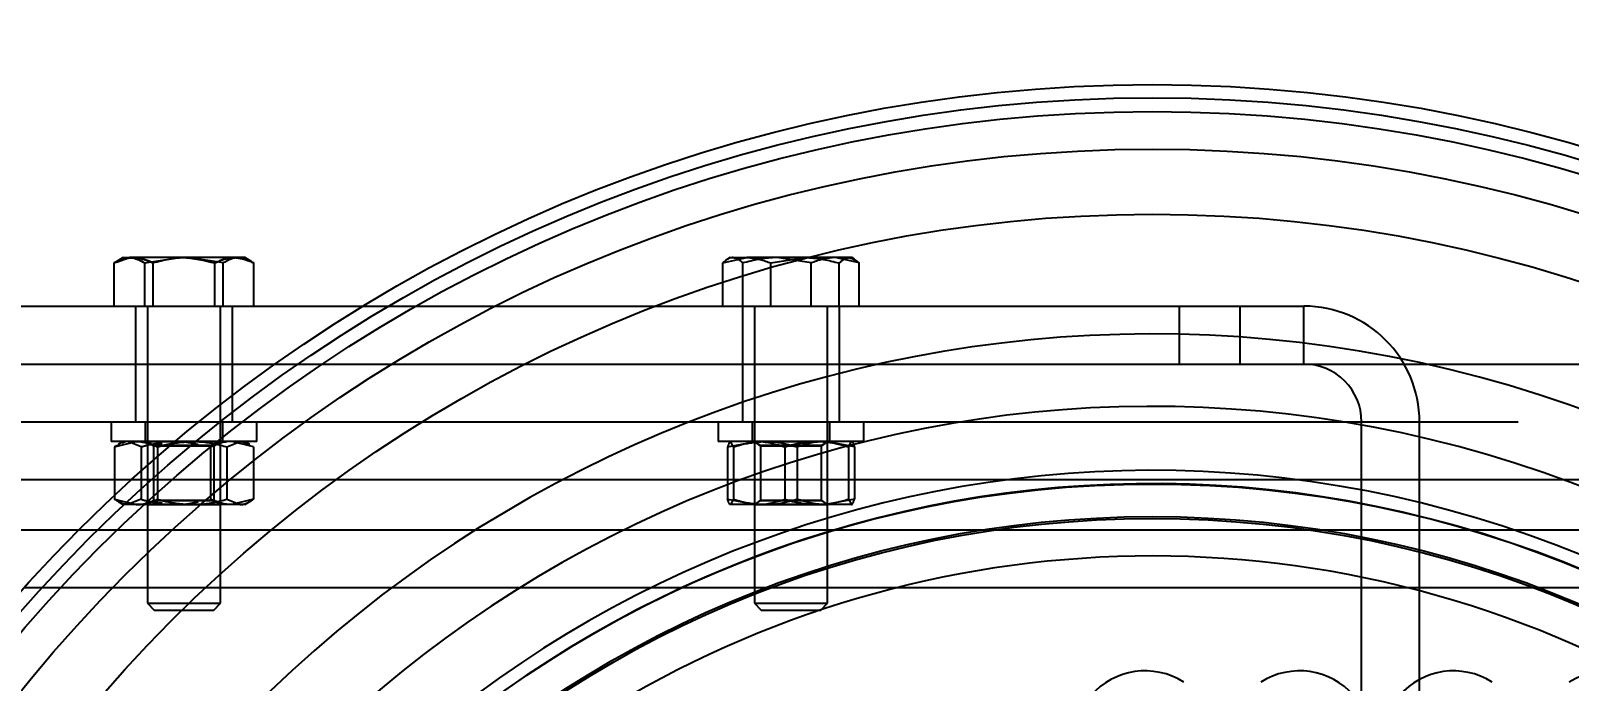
# Model space of a CAD drawing. Header units: metres. Extents: x 0 to 63075, y 0 to 44550.
# Drawn here: x 35601.6 to 35728.3, y 36022.2 to 36075.7 of the extents above; entities that cross this region are included whole.
import ezdxf

# ---------------------------------------------------------------- set-up
doc = ezdxf.new("R2010")
doc.units = ezdxf.units.M
doc.header["$LTSCALE"] = 75
doc.linetypes.add('HIDDEN2', pattern=[4.7625, 3.175, -1.5875])
for name, color, linetype in [('SDM', 7, 'Continuous'), ('SL4', 4, 'Continuous'), ('ST1', 7, 'HIDDEN2')]:
    doc.layers.add(name, color=color, linetype=linetype)
doc.styles.add('ROMANS', font='ROMANS.SHX')
doc.dimstyles.new('75___1-75', dxfattribs={"dimscale": 75, "dimtxt": 2.5, "dimasz": 2, "dimexe": 1.5, "dimexo": 1, "dimgap": 0.5, "dimtad": 1, "dimdec": 0, "dimzin": 12, "dimtxsty": 'ROMANS', "dimcen": 0, "dimclrd": 256, "dimclre": 256, "dimclrt": 3, "dimazin": 3, "dimtfac": 1, "dimtdec": 0, "dimtmove": 0, "dimatfit": 0, "dimfxl": 1, "dimlwd": -1, "dimlwe": -1, "dimarcsym": 0})

# ---------------------------------------------------------------- blocks, each defined once
blk = doc.blocks.new('*D24')
at = {"layer": 'Defpoints', "color": 0, "transparency": 16777216}
for p in [(35481.24, 36889.88), (35481.24, 36053.03), (40155.71, 36053.03)]:
    blk.add_point(p, dxfattribs=at)
at = {"layer": 'SDM', "transparency": 16777216}
for p, q in [((35481.24, 36128.03), (35481.24, 37002.38)), ((40155.71, 36128.03), (40155.71, 37002.38)), ((40005.71, 36889.88), (35631.24, 36889.88))]:
    blk.add_line(p, q, dxfattribs=at)
for points in [[(35631.24, 36914.88), (35631.24, 36864.88), (35481.24, 36889.88)], [(40005.71, 36914.88), (40005.71, 36864.88), (40155.71, 36889.88)]]:
    blk.add_solid(points, dxfattribs=at)
at = {"layer": 'SDM', "color": 3, "transparency": 16777216, "insert": (37818.48, 37021.13), "char_height": 187.5, "attachment_point": 5, "style": 'ROMANS'}
blk.add_mtext('4674', dxfattribs=at)
blk = doc.blocks.new('*D25')
at = {"layer": 'Defpoints', "color": 0, "transparency": 16777216}
for p in [(34802.95, 36890.89), (34802.95, 36890.89), (35481.24, 36053.03)]:
    blk.add_point(p, dxfattribs=at)
at = {"layer": 'SDM', "transparency": 16777216}
for p, q in [((34802.95, 36965.89), (34802.95, 37003.39)), ((35481.24, 36128.03), (35481.24, 37003.39)), ((33904.28, 36890.89), (34802.95, 36890.89)), ((34652.95, 36890.89), (34502.95, 36890.89)), ((35481.24, 36890.89), (34802.95, 36890.89)), ((35481.24, 36890.89), (34802.95, 36890.89)), ((35631.24, 36890.89), (35781.24, 36890.89))]:
    blk.add_line(p, q, dxfattribs=at)
for points in [[(34652.95, 36915.89), (34652.95, 36865.89), (34802.95, 36890.89)], [(35631.24, 36915.89), (35631.24, 36865.89), (35481.24, 36890.89)]]:
    blk.add_solid(points, dxfattribs=at)
at = {"layer": 'SDM', "color": 3, "transparency": 16777216, "insert": (34178.39, 37022.14), "char_height": 187.5, "attachment_point": 5, "style": 'ROMANS'}
blk.add_mtext('678', dxfattribs=at)
blk = doc.blocks.new('A$C6e6623c1')
at = {"layer": 'SL4'}
for p, q in [((127.24, 1730.11), (127.24, 1733.67)), ((128, 1734.11), (127.41, 1733.77)), ((127.43, 1733.73), (128.51, 1734.11)), ((128, 1734.11), (128.51, 1734.11)), ((132.66, 1734.11), (128.51, 1734.11)), ((129.78, 1733.67), (132.66, 1734.11)), ((129.78, 1730.11), (129.78, 1733.67)), ((137.15, 1734.11), (132.66, 1734.11)), ((135.54, 1730.11), (135.54, 1733.67)), ((138, 1734.11), (137.15, 1734.11)), ((138.59, 1733.77), (138, 1734.11)), ((138.76, 1733.67), (138.57, 1733.73)), ((138.76, 1730.11), (138.76, 1733.67)), ((59.76, 1730.11), (147.75, 1730.11)), ((59.76, 1725.35), (140.51, 1725.35)), ((128.66, 1715.82), (54.76, 1715.82)), ((124.34, 1711.7), (91.19, 1711.7)), ((233.83, 1706.94), (191.69, 1706.94))]:
    blk.add_line(p, q, dxfattribs=at)
for radius in [125, 123.91, 122.78, 119.69, 89.29]:
    blk.add_circle((212.76, 1623.35), radius, dxfattribs=at)
for radius, start, end in [(104.46, 171.1062, 157.3841), (98.5, 170.8826, 157.6077), (93.24, 168.8095, 159.6808), (92.15, 74.2451, 160.5972), (92.15, 167.893, 74.2451), (86.21, 11.9174, 136.5729)]:
    blk.add_arc((212.76, 1623.35), radius, start, end, dxfattribs=at)
for points, knots in [([(128.51, 1734.11), (128.54, 1734.11), (128.97, 1734.11), (129.39, 1733.88), (129.78, 1733.67)], [0, 0, 0, 0, 0.070201, 1, 1, 1, 1]), ([(132.66, 1734.11), (132.73, 1734.11), (133.7, 1734.11), (134.66, 1733.88), (135.54, 1733.67)], [0, 0, 0, 0, 0.0702006, 1, 1, 1, 1]), ([(135.54, 1733.67), (135.95, 1733.85), (136.48, 1734.09), (137.03, 1734.11), (137.15, 1734.11)], [0, 0, 0, 0, 0.768151, 1, 1, 1, 1]), ([(137.15, 1734.11), (137.58, 1734.06), (138.13, 1733.98), (138.65, 1733.72), (138.76, 1733.67)], [0, 0, 0, 0, 0.7889992, 1, 1, 1, 1])]:
    blk.add_open_spline(points, degree=3, knots=knots, dxfattribs=at)
at = {"layer": 'ST1'}
for p, q in [((130.46, 1730.11), (130.46, 1733.67)), ((136.22, 1733.67), (133.34, 1734.11)), ((136.22, 1730.11), (136.22, 1733.67)), ((138.24, 1733.85), (137.49, 1734.11)), ((177.38, 1733.67), (179.37, 1734.11)), ((177.38, 1730.11), (177.38, 1733.67)), ((178, 1734.11), (177.78, 1733.99)), ((178, 1734.11), (179.37, 1734.11)), ((179.03, 1730.11), (179.03, 1733.67)), ((184.16, 1734.11), (179.37, 1734.11)), ((181.35, 1733.67), (184.16, 1734.11)), ((181.35, 1730.11), (181.35, 1733.67)), ((184.65, 1733.67), (181.84, 1734.11)), ((187.79, 1734.11), (184.16, 1734.11)), ((184.65, 1730.11), (184.65, 1733.67)), ((188.62, 1733.67), (186.63, 1734.11)), ((186.97, 1730.11), (186.97, 1733.67)), ((187.79, 1734.11), (187.6, 1734.09)), ((188.21, 1733.93), (187.79, 1734.11)), ((188, 1734.11), (187.79, 1734.11)), ((188.22, 1733.99), (188, 1734.11)), ((188.62, 1730.11), (188.62, 1733.67)), ((129, 1730.11), (129, 1725.35)), ((130, 1730.11), (130, 1705.67)), ((136, 1705.67), (136, 1730.11)), ((137, 1725.35), (137, 1730.11)), ((147.75, 1730.11), (215, 1730.11)), ((179, 1730.11), (179, 1725.35)), ((180, 1730.11), (180, 1705.67)), ((186, 1705.67), (186, 1730.11)), ((187, 1725.35), (187, 1730.11)), ((215, 1725.35), (215, 1730.11)), ((215, 1730.11), (220, 1730.11)), ((220, 1725.35), (220, 1730.11)), ((220, 1730.11), (225.24, 1730.11)), ((225.24, 1725.35), (225.24, 1730.11)), ((129, 1725.35), (129, 1720.59)), ((137, 1720.59), (137, 1725.35)), ((140.51, 1725.35), (215, 1725.35)), ((140.51, 1725.35), (285.02, 1725.35)), ((179, 1725.35), (179, 1720.59)), ((187, 1720.59), (187, 1725.35)), ((4.76, 1720.59), (1004.76, 1720.59)), ((127, 1720.59), (127, 1718.99)), ((129.8, 1720.59), (129.8, 1718.99)), ((136.2, 1718.99), (136.2, 1720.59)), ((139, 1718.99), (139, 1720.59)), ((177, 1720.59), (177, 1718.99)), ((179.8, 1720.59), (179.8, 1718.99)), ((186.2, 1718.99), (186.2, 1720.59)), ((189, 1718.99), (189, 1720.59)), ((230, 1675.35), (230, 1720.59)), ((234.76, 1675.35), (234.76, 1720.59)), ((131.47, 1718.99), (127, 1718.99)), ((127.28, 1718.54), (129.05, 1718.99)), ((127.6, 1718.68), (127.28, 1718.54)), ((127.28, 1718.54), (127.28, 1714.23)), ((128, 1718.99), (127.57, 1718.74)), ((129.46, 1718.54), (128.37, 1718.99)), ((129.46, 1718.54), (129.46, 1714.23)), ((130, 1718.99), (130, 1718.96)), ((130, 1718.99), (130.5, 1718.64)), ((136, 1718.96), (130, 1718.96)), ((130, 1718.96), (130.5, 1718.61)), ((132.66, 1718.64), (130.5, 1718.64)), ((130.5, 1718.64), (130.5, 1718.61)), ((133.34, 1718.61), (130.5, 1718.61)), ((130.5, 1718.61), (130.5, 1714.14)), ((130.82, 1718.54), (130.82, 1714.23)), ((139, 1718.99), (131.47, 1718.99)), ((135.5, 1718.64), (132.66, 1718.64)), ((135.5, 1718.61), (133.34, 1718.61)), ((135.18, 1718.54), (135.18, 1714.23)), ((135.5, 1718.64), (136, 1718.99)), ((135.5, 1718.61), (136, 1718.96)), ((135.5, 1718.61), (135.5, 1718.64)), ((135.5, 1714.14), (135.5, 1718.61)), ((136, 1718.96), (136, 1718.99)), ((136.54, 1718.54), (137.63, 1718.99)), ((136.54, 1718.54), (136.54, 1714.23)), ((138.72, 1718.54), (136.95, 1718.99)), ((138.43, 1718.74), (138, 1718.99)), ((138.72, 1718.54), (138.72, 1714.23)), ((183.27, 1718.99), (177, 1718.99)), ((177.77, 1718.54), (180.14, 1718.99)), ((177.77, 1718.54), (177.77, 1714.23)), ((178.27, 1718.54), (178.02, 1718.99)), ((178.27, 1718.54), (178.27, 1714.23)), ((180, 1718.99), (180.5, 1718.64)), ((180, 1718.99), (180, 1718.96)), ((186, 1718.96), (180, 1718.96)), ((180, 1718.96), (180.5, 1718.61)), ((181.94, 1718.64), (180.5, 1718.64)), ((180.5, 1718.64), (180.5, 1718.61)), ((184.06, 1718.61), (180.5, 1718.61)), ((180.5, 1718.61), (180.5, 1714.14)), ((185.5, 1718.64), (181.94, 1718.64)), ((182.5, 1718.54), (182.5, 1714.23)), ((189, 1718.99), (183.27, 1718.99)), ((183.5, 1718.54), (183.5, 1714.23)), ((185.5, 1718.61), (184.06, 1718.61)), ((185.5, 1718.64), (186, 1718.99)), ((185.5, 1718.61), (186, 1718.96)), ((185.5, 1718.61), (185.5, 1718.64)), ((185.5, 1714.14), (185.5, 1718.61)), ((188.23, 1718.54), (185.86, 1718.99)), ((186, 1718.96), (186, 1718.99)), ((187.73, 1718.54), (187.98, 1718.99)), ((187.73, 1718.54), (187.73, 1714.23)), ((188.23, 1718.54), (188.23, 1714.23)), ((1004.76, 1715.82), (4.76, 1715.82)), ((296.87, 1715.82), (128.66, 1715.82)), ((127.28, 1714.23), (129.05, 1713.79)), ((127.57, 1714.04), (128, 1713.79)), ((129.05, 1713.79), (128, 1713.79)), ((129.46, 1714.23), (128.37, 1713.79)), ((133.68, 1713.79), (129.05, 1713.79)), ((130.5, 1714.16), (130, 1713.81)), ((130.5, 1714.14), (130, 1713.79)), ((130, 1713.81), (132.59, 1713.81)), ((130.5, 1714.16), (135.5, 1714.16)), ((130.5, 1714.14), (135.5, 1714.14)), ((132.59, 1713.81), (136, 1713.81)), ((137.63, 1713.79), (133.68, 1713.79)), ((136, 1713.81), (135.5, 1714.16)), ((136, 1713.79), (135.5, 1714.14)), ((136.54, 1714.23), (137.63, 1713.79)), ((138.72, 1714.23), (136.95, 1713.79)), ((138, 1713.79), (137.63, 1713.79)), ((138, 1713.79), (138.43, 1714.04)), ((177.77, 1714.23), (180.14, 1713.79)), ((180.14, 1713.79), (178.01, 1713.79)), ((178.27, 1714.23), (178.02, 1713.79)), ((180.5, 1714.16), (180, 1713.81)), ((180.5, 1714.14), (180, 1713.79)), ((180, 1713.81), (181.73, 1713.81)), ((185.12, 1713.79), (180.14, 1713.79)), ((180.5, 1714.16), (185.5, 1714.16)), ((180.5, 1714.14), (185.5, 1714.14)), ((181.73, 1713.81), (186, 1713.81)), ((187.98, 1713.79), (185.12, 1713.79)), ((186, 1713.81), (185.5, 1714.16)), ((186, 1713.79), (185.5, 1714.14)), ((188.23, 1714.23), (185.86, 1713.79)), ((187.73, 1714.23), (187.98, 1713.79)), ((301.19, 1711.7), (124.34, 1711.7)), ((381.19, 1706.94), (86.44, 1706.94)), ((191.69, 1706.94), (119.83, 1706.94)), ((305.7, 1706.94), (233.83, 1706.94)), ((130, 1705.67), (136, 1705.67)), ((130, 1705.67), (130.55, 1705.11)), ((135.45, 1705.11), (136, 1705.67)), ((180, 1705.67), (186, 1705.67)), ((180, 1705.67), (180.55, 1705.11)), ((185.45, 1705.11), (186, 1705.67)), ((130.55, 1705.11), (135.45, 1705.11)), ((180.55, 1705.11), (185.45, 1705.11))]:
    blk.add_line(p, q, dxfattribs=at)
for radius in [114.33, 92.13, 89.45]:
    blk.add_circle((212.76, 1623.35), radius, dxfattribs=at)
for centre, radius, start, end in [((225.24, 1720.59), 9.53, 0, 90), ((225.24, 1720.59), 4.76, 0, 90), ((212.18, 1694.19), 5.92, 57.5776, 302.4442), ((224.88, 1694.19), 5.92, 237.5776, 122.4442), ((237.58, 1694.19), 5.92, 57.5667, 302.4333), ((250.28, 1694.19), 5.92, 237.5667, 122.4333)]:
    blk.add_arc(centre, radius, start, end, dxfattribs=at)
for points, knots in [([(128.85, 1734.11), (128.72, 1734.11), (128.18, 1734.09), (127.65, 1733.85), (127.24, 1733.67)], [0, 0, 0, 0, 0.231849, 1, 1, 1, 1]), ([(127.24, 1733.67), (127.65, 1733.85), (128.18, 1734.09), (128.72, 1734.11), (128.85, 1734.11)], [0, 0, 0, 0, 0.7681507, 1, 1, 1, 1]), ([(130.46, 1733.67), (130.35, 1733.72), (129.82, 1733.98), (129.28, 1734.06), (128.85, 1734.11)], [0, 0, 0, 0, 0.211001, 1, 1, 1, 1]), ([(128.85, 1734.11), (129.28, 1734.06), (129.82, 1733.98), (130.35, 1733.72), (130.46, 1733.67)], [0, 0, 0, 0, 0.788999, 1, 1, 1, 1]), ([(133.34, 1734.11), (133.27, 1734.11), (132.3, 1734.11), (131.34, 1733.88), (130.46, 1733.67)], [0, 0, 0, 0, 0.0702006, 1, 1, 1, 1]), ([(137.15, 1734.11), (137.03, 1734.11), (136.48, 1734.09), (135.95, 1733.85), (135.54, 1733.67)], [0, 0, 0, 0, 0.231849, 1, 1, 1, 1]), ([(137.49, 1734.11), (137.46, 1734.11), (137.03, 1734.11), (136.61, 1733.88), (136.22, 1733.67)], [0, 0, 0, 0, 0.070201, 1, 1, 1, 1]), ([(178.21, 1734.11), (178.14, 1734.11), (177.86, 1734.09), (177.59, 1733.85), (177.38, 1733.67)], [0, 0, 0, 0, 0.231849, 1, 1, 1, 1]), ([(179.03, 1733.67), (178.97, 1733.72), (178.71, 1733.98), (178.43, 1734.06), (178.21, 1734.11)], [0, 0, 0, 0, 0.211001, 1, 1, 1, 1]), ([(181.84, 1734.11), (181.77, 1734.11), (180.82, 1734.11), (179.9, 1733.88), (179.03, 1733.67)], [0, 0, 0, 0, 0.070201, 1, 1, 1, 1]), ([(179.37, 1734.11), (179.42, 1734.11), (180.09, 1734.11), (180.74, 1733.88), (181.35, 1733.67)], [0, 0, 0, 0, 0.070201, 1, 1, 1, 1]), ([(184.16, 1734.11), (184.23, 1734.11), (185.18, 1734.11), (186.1, 1733.88), (186.97, 1733.67)], [0, 0, 0, 0, 0.070201, 1, 1, 1, 1]), ([(186.63, 1734.11), (186.58, 1734.11), (185.91, 1734.11), (185.26, 1733.88), (184.65, 1733.67)], [0, 0, 0, 0, 0.070201, 1, 1, 1, 1]), ([(186.97, 1733.67), (187.18, 1733.85), (187.45, 1734.09), (187.73, 1734.11), (187.79, 1734.11)], [0, 0, 0, 0, 0.768151, 1, 1, 1, 1]), ([(187.79, 1734.11), (188.01, 1734.06), (188.29, 1733.98), (188.56, 1733.72), (188.62, 1733.67)], [0, 0, 0, 0, 0.788999, 1, 1, 1, 1]), ([(128.37, 1718.99), (128.35, 1718.99), (128.19, 1718.99), (128.04, 1718.9), (127.92, 1718.82)], [0, 0, 0, 0, 0.169372, 1, 1, 1, 1]), ([(129.05, 1718.99), (129.09, 1718.99), (129.69, 1718.98), (130.27, 1718.75), (130.82, 1718.54)], [0, 0, 0, 0, 0.070201, 1, 1, 1, 1]), ([(129.46, 1718.54), (129.7, 1718.61), (130.27, 1718.78), (130.87, 1718.83), (131.21, 1718.85)], [0, 0, 0, 0, 0.419427, 1, 1, 1, 1]), ([(130.82, 1718.54), (131.06, 1718.61), (131.99, 1718.87), (132.96, 1718.94), (133.68, 1718.99)], [0, 0, 0, 0, 0.257551, 1, 1, 1, 1]), ([(132.32, 1718.99), (132.58, 1718.98), (133.21, 1718.97), (133.82, 1718.83), (134.18, 1718.74)], [0, 0, 0, 0, 0.415502, 1, 1, 1, 1]), ([(133.68, 1718.99), (133.94, 1718.98), (134.91, 1718.96), (135.85, 1718.72), (136.54, 1718.54)], [0, 0, 0, 0, 0.2686336, 1, 1, 1, 1]), ([(136.95, 1718.99), (136.91, 1718.99), (136.31, 1718.98), (135.73, 1718.75), (135.18, 1718.54)], [0, 0, 0, 0, 0.070201, 1, 1, 1, 1]), ([(137.63, 1718.99), (137.65, 1718.99), (137.92, 1718.98), (138.17, 1718.82), (138.4, 1718.68)], [0, 0, 0, 0, 0.099092, 1, 1, 1, 1]), ([(178.02, 1718.99), (178.01, 1718.99), (177.93, 1718.98), (177.85, 1718.75), (177.77, 1718.54)], [0, 0, 0, 0, 0.070201, 1, 1, 1, 1]), ([(178.27, 1718.54), (178.49, 1718.61), (179.34, 1718.87), (180.22, 1718.94), (180.88, 1718.99)], [0, 0, 0, 0, 0.257551, 1, 1, 1, 1]), ([(180.14, 1718.99), (180.19, 1718.99), (180.99, 1718.98), (181.78, 1718.75), (182.5, 1718.54)], [0, 0, 0, 0, 0.070201, 1, 1, 1, 1]), ([(180.88, 1718.99), (181.12, 1718.98), (182, 1718.96), (182.87, 1718.72), (183.5, 1718.54)], [0, 0, 0, 0, 0.2686336, 1, 1, 1, 1]), ([(182.5, 1718.54), (182.72, 1718.61), (183.58, 1718.87), (184.46, 1718.94), (185.12, 1718.99)], [0, 0, 0, 0, 0.257551, 1, 1, 1, 1]), ([(185.86, 1718.99), (185.81, 1718.99), (185.01, 1718.98), (184.22, 1718.75), (183.5, 1718.54)], [0, 0, 0, 0, 0.070201, 1, 1, 1, 1]), ([(185.12, 1718.99), (185.36, 1718.98), (186.24, 1718.96), (187.1, 1718.72), (187.73, 1718.54)], [0, 0, 0, 0, 0.2686336, 1, 1, 1, 1]), ([(187.98, 1718.99), (187.99, 1718.99), (188.07, 1718.98), (188.15, 1718.75), (188.23, 1718.54)], [0, 0, 0, 0, 0.070201, 1, 1, 1, 1]), ([(128.37, 1713.79), (128.35, 1713.79), (127.98, 1713.79), (127.62, 1714.02), (127.28, 1714.23)], [0, 0, 0, 0, 0.070201, 1, 1, 1, 1]), ([(129.05, 1713.79), (129.09, 1713.79), (129.69, 1713.79), (130.27, 1714.02), (130.82, 1714.23)], [0, 0, 0, 0, 0.070201, 1, 1, 1, 1]), ([(129.46, 1714.23), (129.7, 1714.16), (130.27, 1714), (130.87, 1713.95), (131.21, 1713.92)], [0, 0, 0, 0, 0.419427, 1, 1, 1, 1]), ([(130.82, 1714.23), (131.06, 1714.17), (131.99, 1713.9), (132.96, 1713.84), (133.68, 1713.79)], [0, 0, 0, 0, 0.257551, 1, 1, 1, 1]), ([(132.32, 1713.79), (132.58, 1713.79), (133.21, 1713.8), (133.82, 1713.95), (134.18, 1714.04)], [0, 0, 0, 0, 0.415502, 1, 1, 1, 1]), ([(133.68, 1713.79), (133.94, 1713.79), (134.91, 1713.82), (135.85, 1714.06), (136.54, 1714.23)], [0, 0, 0, 0, 0.2686336, 1, 1, 1, 1]), ([(136.95, 1713.79), (136.91, 1713.79), (136.31, 1713.79), (135.73, 1714.02), (135.18, 1714.23)], [0, 0, 0, 0, 0.070201, 1, 1, 1, 1]), ([(137.63, 1713.79), (137.65, 1713.79), (138.02, 1713.79), (138.38, 1714.02), (138.72, 1714.23)], [0, 0, 0, 0, 0.070201, 1, 1, 1, 1]), ([(178.02, 1713.79), (178.01, 1713.79), (177.93, 1713.79), (177.85, 1714.02), (177.77, 1714.23)], [0, 0, 0, 0, 0.070201, 1, 1, 1, 1]), ([(178.27, 1714.23), (178.49, 1714.17), (179.34, 1713.9), (180.22, 1713.84), (180.88, 1713.79)], [0, 0, 0, 0, 0.257551, 1, 1, 1, 1]), ([(180.14, 1713.79), (180.19, 1713.79), (180.99, 1713.79), (181.78, 1714.02), (182.5, 1714.23)], [0, 0, 0, 0, 0.070201, 1, 1, 1, 1]), ([(180.88, 1713.79), (181.12, 1713.79), (182, 1713.82), (182.87, 1714.06), (183.5, 1714.23)], [0, 0, 0, 0, 0.2686336, 1, 1, 1, 1]), ([(182.5, 1714.23), (182.72, 1714.17), (183.58, 1713.9), (184.46, 1713.84), (185.12, 1713.79)], [0, 0, 0, 0, 0.257551, 1, 1, 1, 1]), ([(185.86, 1713.79), (185.81, 1713.79), (185.01, 1713.79), (184.22, 1714.02), (183.5, 1714.23)], [0, 0, 0, 0, 0.070201, 1, 1, 1, 1]), ([(185.12, 1713.79), (185.36, 1713.79), (186.24, 1713.82), (187.1, 1714.06), (187.73, 1714.23)], [0, 0, 0, 0, 0.268634, 1, 1, 1, 1]), ([(187.98, 1713.79), (187.99, 1713.79), (188.07, 1713.79), (188.15, 1714.02), (188.23, 1714.23)], [0, 0, 0, 0, 0.070201, 1, 1, 1, 1])]:
    blk.add_open_spline(points, degree=3, knots=knots, dxfattribs=at)

msp = doc.modelspace()

# ---------------------------------------------------------------- block references
at = {"layer": 'SDM'}
msp.add_blockref('A$C6e6623c1', (35481.24, 34322.92), dxfattribs=at)

# ---------------------------------------------------------------- dimensions: what is measured, and where the dimension line sits
dim = msp.add_linear_dim(base=(34802.95, 36890.89), p1=(35481.24, 36053.03), p2=(34802.95, 36890.89), dimstyle='75___1-75', override={"dimtmove": 1}, dxfattribs=at)
dim.commit()
dim.dimension.update_dxf_attribs({"geometry": '*D25', "text_midpoint": (34178.39, 37022.14), "dimtype": 160})
dim = msp.add_linear_dim(base=(35481.24, 36889.88), p1=(40155.71, 36053.03), p2=(35481.24, 36053.03), dimstyle='75___1-75', override={"dimtmove": 1}, dxfattribs=at)
dim.commit()
dim.dimension.update_dxf_attribs({"geometry": '*D24', "text_midpoint": (37818.48, 37021.13)})

doc.saveas('drawing.dxf')
